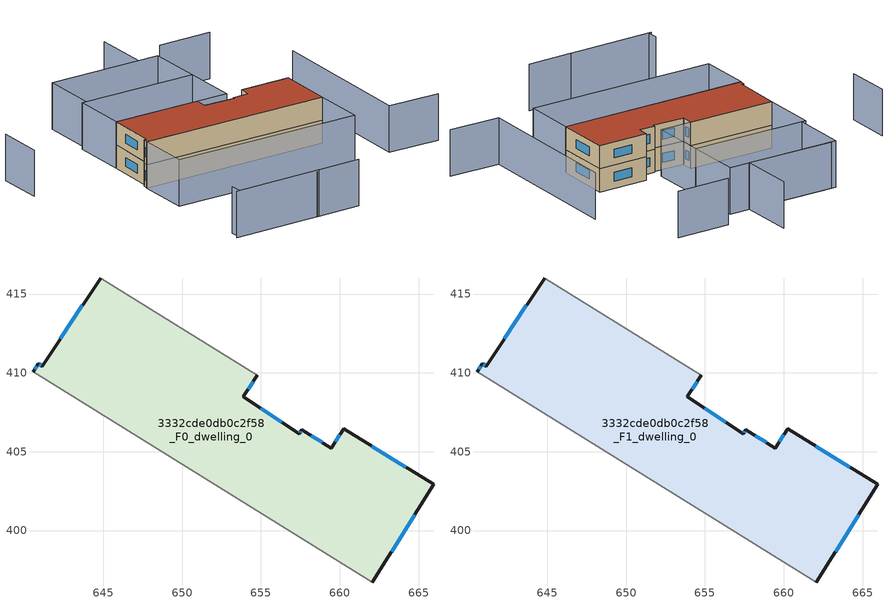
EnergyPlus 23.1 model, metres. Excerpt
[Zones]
3332cde0db0c2f58_F0_dwelling_0
 floor ground (EU_floor_Construction): 660.25,406.47 665.97,402.92 662.06,396.74 640.54,410.07 640.87,410.58 641.13,410.43 644.83,416.02 654.77,409.86 653.91,408.55 653.87,408.49 657.43,406.14 657.59,406.38 659.47,405.24 z0
 wall outside (EU_wall_Construction): 662.06,396.74 665.97,402.92 660.25,406.47 659.47,405.24 657.59,406.38 657.43,406.14 653.87,408.49 653.91,408.55 654.77,409.86 / 644.83,416.02 641.13,410.43 640.87,410.58 640.54,410.07 z0:3
 wall adiabatic (EU_wall_Construction): 640.54,410.07 662.06,396.74 / 654.77,409.86 644.83,416.02 z0:3
 window (EU_Window_Construction): 660.01,406.08 659.71,405.62 / 664.19,404.03 662.03,405.36 / 663.28,398.67 664.75,401 / 640.77,410.42 640.64,410.23 / 641.05,410.48 640.95,410.53 / 643.67,414.28 642.28,412.17 / 654.18,408.96 654.5,409.45 / 656.32,406.87 654.98,407.76 / 657.54,406.31 657.48,406.22 / 658.88,405.59 658.17,406.02 z0.93:2.07
3332cde0db0c2f58_F1_dwelling_0
 floor to 3332cde0db0c2f58_F0_dwelling_0 (EU_floor_Construction): 660.25,406.47 665.97,402.92 662.06,396.74 640.54,410.07 640.87,410.58 641.13,410.43 644.83,416.02 654.77,409.86 653.91,408.55 653.87,408.49 657.43,406.14 657.59,406.38 659.47,405.24 z3
 wall outside (EU_wall_Construction): 662.06,396.74 665.97,402.92 660.25,406.47 659.47,405.24 657.59,406.38 657.43,406.14 653.87,408.49 653.91,408.55 654.77,409.86 / 644.83,416.02 641.13,410.43 640.87,410.58 640.54,410.07 z3:6
 wall adiabatic (EU_wall_Construction): 640.54,410.07 662.06,396.74 / 654.77,409.86 644.83,416.02 z3:6
 window (EU_Window_Construction): 660.01,406.08 659.71,405.62 / 664.19,404.03 662.03,405.36 / 663.28,398.67 664.75,401 / 640.77,410.42 640.64,410.23 / 641.05,410.48 640.95,410.53 / 643.67,414.28 642.28,412.17 / 654.18,408.96 654.5,409.45 / 656.32,406.87 654.98,407.76 / 657.54,406.31 657.48,406.22 / 658.88,405.59 658.17,406.02 z3.93:5.07
 roof outside (EU_roof_Construction): 662.06,396.74 665.97,402.92 660.25,406.47 659.47,405.24 657.59,406.38 657.43,406.14 653.87,408.49 653.91,408.55 654.77,409.86 644.83,416.02 641.13,410.43 640.87,410.58 640.54,410.07 z6
shading: 630.77,393.68 631.5,394.87 / 640.44,387.72 645.7,384.62 / 630.46,393.87 640.64,387.6 / 668.6,384.46 662.74,388.21 / 662.74,388.21 674.05,405.93 / 667.58,427.74 663.72,421.52 / 663.72,421.52 653.64,427.77 / 675.41,417.41 669.26,421.2 / 635.83,426.48 632.57,421.33 / 640.47,410.11 662.06,396.74 / 662.06,396.74 658.39,390.82 / 658.39,390.82 636.8,404.19 / 636.8,404.19 640.47,410.11 / 648.68,422.24 662.23,413.84 / 662.23,413.84 658.38,407.62 / 658.38,407.62 644.83,416.02 / 644.83,416.02 648.68,422.24 / 662.22,413.85 649.21,421.91 / 649.21,421.91 653.06,428.13 / 653.06,428.13 666.08,420.06 / 666.08,420.06 662.22,413.85 z0:6
[Building]
EU S2 Campaign: North Axis=0; Terrain=City; Solar Distribution=FullExterior
[Site:Location]
Montreal-Trudeau.Intl.AP: Latitude=45.4667; Longitude=-73.75; Time Zone=-5; Elevation=36
[SizingPeriod:WeatherFileDays]
AnnualSizingPeriod: Begin Month=1; Begin Day of Month=1; End Month=12; End Day of Month=31; Day of Week for Start Day=Monday; Use Weather File Daylight Saving Period=No; Use Weather File Rain and Snow Indicators=No
[MATERIAL]
EU_InternalMass_Material: Roughness=MediumRough; Thickness=0.1; Conductivity=1; Density=1800; Specific Heat=900; Thermal Absorptance=0.9; Solar Absorptance=0.7; Visible Absorptance=0.7
[MATERIAL:NOMASS] Roughness=MediumRough; Thermal Absorptance=0.9; Solar Absorptance=0.7; Visible Absorptance=0.7
Name | Thermal Resistance
EU_wall_NoMass; EU_floor_NoMass | 1.51479
EU_roof_NoMass | 2.84114
[WINDOWMATERIAL:SIMPLEGLAZINGSYSTEM]
EU_Window_SimpleGlazing: UFactor=3.53504; Solar Heat Gain Coefficient=0.8; Visible Transmittance=0.8
[CONSTRUCTION]
EU_wall_Construction: EU_wall_NoMass
EU_roof_Construction: EU_roof_NoMass
EU_floor_Construction: EU_floor_NoMass
EU_Window_Construction: EU_Window_SimpleGlazing
EU_InternalMass_Construction: EU_InternalMass_Material
[ZONE] Type=1; Multiplier=1; Ceiling Height=autocalculate; Floor Area=autocalculate; Part of Total Floor Area=Yes
Name | Volume
3332cde0db0c2f58_F0_dwelling_0 | 516.593
3332cde0db0c2f58_F1_dwelling_0 | 516.594
[INTERNALMASS] Construction=EU_InternalMass_Construction; Surface Area=172.198
Name | Zone or ZoneList
3332cde0db0c2f58_F0_dwelling_0_EU_InternalMass | 3332cde0db0c2f58_F0_dwelling_0
3332cde0db0c2f58_F1_dwelling_0_EU_InternalMass | 3332cde0db0c2f58_F1_dwelling_0
[OTHEREQUIPMENT] Fuel Type=Electricity; Design Level Calculation Method=Watts/Area; Power per Zone Floor Area=1; Fraction Latent=0; Fraction Radiant=0; Fraction Lost=0; Carbon Dioxide Generation Rate=0; EndUse Subcategory=EU_Step8_InternalGains
Name | Zone or ZoneList or Space or SpaceList | Schedule
EU_Step8_InternalGain_3332cde0db0c2f58_F0_dwelling_0_f000 | 3332cde0db0c2f58_F0_dwelling_0 | EU_Step8_GainSchedule_3332cde0db0c2f58_F0_dwelling_0_f000
EU_Step8_InternalGain_3332cde0db0c2f58_F1_dwelling_0_f000 | 3332cde0db0c2f58_F1_dwelling_0 | EU_Step8_GainSchedule_3332cde0db0c2f58_F1_dwelling_0_f000
[ZONEVENTILATION:DESIGNFLOWRATE] Schedule=EU_AlwaysOn; Design Flow Rate Calculation Method=AirChanges/Hour; Air Changes per Hour=0.775154; Ventilation Type=Natural; Fan Pressure Rise=0; Fan Total Efficiency=1; Constant Term Coefficient=1; Temperature Term Coefficient=0; Velocity Term Coefficient=0; Velocity Squared Term Coefficient=0; Minimum Indoor Temperature=-100; Maximum Indoor Temperature=100; Delta Temperature=-100; Minimum Outdoor Temperature=-100; Maximum Outdoor Temperature=100; Maximum Wind Speed=40
Name | Zone or ZoneList or Space or SpaceList
EU_ConstantAir_3332cde0db0c2f58_F0_dwelling_0 | 3332cde0db0c2f58_F0_dwelling_0
EU_ConstantAir_3332cde0db0c2f58_F1_dwelling_0 | 3332cde0db0c2f58_F1_dwelling_0
[HVACTEMPLATE:THERMOSTAT] Constant Heating Setpoint=20; Constant Cooling Setpoint=50
EU_HeatOnly_3332cde0db0c2f58_F0_dwelling_0; EU_HeatOnly_3332cde0db0c2f58_F1_dwelling_0
[HVACTEMPLATE:ZONE:IDEALLOADSAIRSYSTEM] System Availability Schedule=EU_AlwaysOn; Maximum Heating Supply Air Temperature=50; Minimum Cooling Supply Air Temperature=13; Maximum Heating Supply Air Humidity Ratio=0.0156; Minimum Cooling Supply Air Humidity Ratio=0.0077; Heating Limit=NoLimit; Cooling Limit=NoLimit; Heating Availability Schedule=EU_AlwaysOn; Cooling Availability Schedule=EU_CoolingOff; Dehumidification Control Type=ConstantSensibleHeatRatio; Cooling Sensible Heat Ratio=0.7; Dehumidification Setpoint=60; Humidification Control Type=None; Humidification Setpoint=30; Outdoor Air Method=None; Outdoor Air Flow Rate per Person=0.00944; Outdoor Air Flow Rate per Zone Floor Area=0; Outdoor Air Flow Rate per Zone=0; Demand Controlled Ventilation Type=None; Outdoor Air Economizer Type=NoEconomizer; Heat Recovery Type=None; Sensible Heat Recovery Effectiveness=0.7; Latent Heat Recovery Effectiveness=0.65
Name | Template Thermostat
3332cde0db0c2f58_F0_dwelling_0 | EU_HeatOnly_3332cde0db0c2f58_F0_dwelling_0
3332cde0db0c2f58_F1_dwelling_0 | EU_HeatOnly_3332cde0db0c2f58_F1_dwelling_0
[SIZING:ZONE] Zone Cooling Design Supply Air Temperature Input Method=SupplyAirTemperature; Zone Cooling Design Supply Air Temperature=13; Zone Heating Design Supply Air Temperature Input Method=SupplyAirTemperature; Zone Heating Design Supply Air Temperature=50; Zone Cooling Design Supply Air Humidity Ratio=0.008; Zone Heating Design Supply Air Humidity Ratio=0.008; Cooling Design Air Flow Method=DesignDay; Cooling Design Air Flow Rate=0; Cooling Minimum Air Flow per Zone Floor Area=0.000762; Cooling Minimum Air Flow=0; Cooling Minimum Air Flow Fraction=0.2; Heating Design Air Flow Method=DesignDay; Heating Design Air Flow Rate=0; Heating Maximum Air Flow per Zone Floor Area=0.002032; Heating Maximum Air Flow=0.141576; Heating Maximum Air Flow Fraction=0.3; Account for Dedicated Outdoor Air System=No; Dedicated Outdoor Air System Control Strategy=NeutralSupplyAir; Dedicated Outdoor Air Low Setpoint Temperature for Design=autosize; Dedicated Outdoor Air High Setpoint Temperature for Design=autosize; Zone Load Sizing Method=Sensible Load Only No Latent Load; Zone Latent Cooling Design Supply Air Humidity Ratio Input Method=HumidityRatioDifference; Zone Cooling Design Supply Air Humidity Ratio Difference=0.005; Zone Latent Heating Design Supply Air Humidity Ratio Input Method=HumidityRatioDifference; Zone Humidification Design Supply Air Humidity Ratio Difference=0.005
3332cde0db0c2f58_F0_dwelling_0; 3332cde0db0c2f58_F1_dwelling_0
[SCHEDULE:CONSTANT]
Name | Hourly Value
EU_AlwaysOn | 1
EU_CoolingOff | 0
[SCHEDULE:FILE] Column Number=1; Rows to Skip at Top=0; Number of Hours of Data=8760; Column Separator=Comma; Interpolate to Timestep=No; Minutes per Item=60; Adjust Schedule for Daylight Savings=Yes
Name | File
EU_Step8_GainSchedule_3332cde0db0c2f58_F0_dwelling_0_f000 | ../../schedules/3332cde0db0c2f58/3332cde0db0c2f58_F0_dwelling_0_f000_gain.csv
EU_Step8_GainSchedule_3332cde0db0c2f58_F1_dwelling_0_f000 | ../../schedules/3332cde0db0c2f58/3332cde0db0c2f58_F1_dwelling_0_f000_gain.csv
